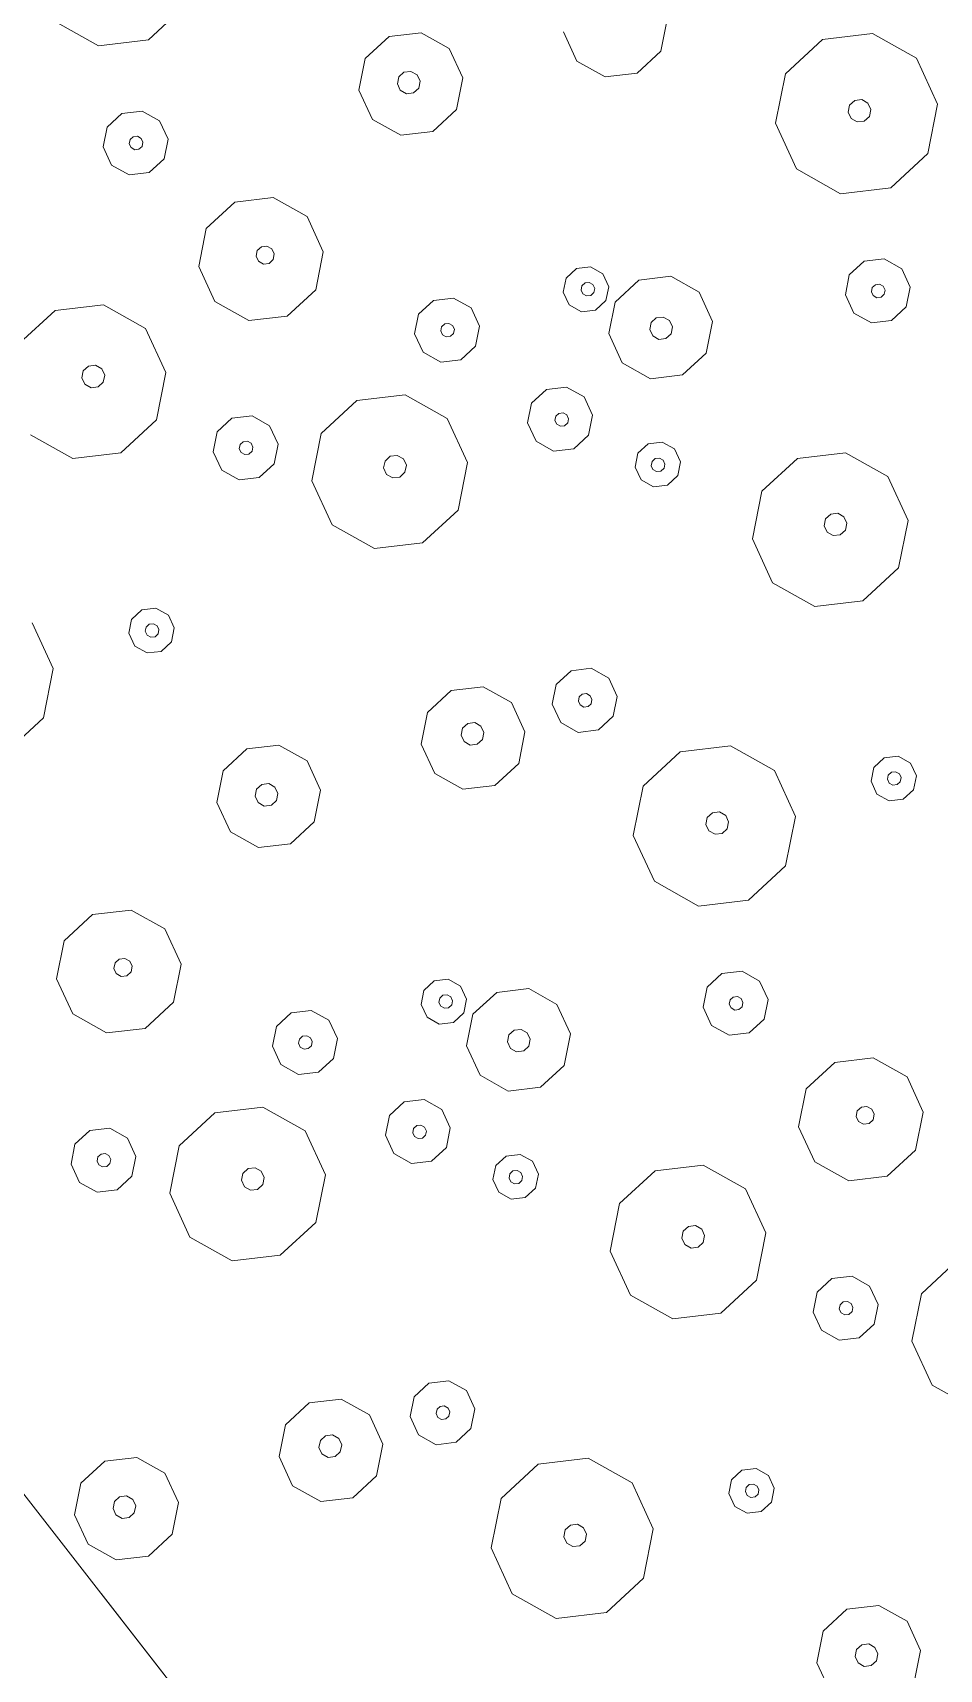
# Model space of a CAD drawing. Header units: metres. Extents: x -2858 to 512, y -1995 to 1252.
# Drawn here: x -500.411 to -498.19, y -105.862 to -101.851 of the extents above; entities that cross this region are included whole.
import ezdxf

# ---------------------------------------------------------------- set-up
doc = ezdxf.new("R2010")
doc.units = ezdxf.units.M
doc.layers.add('Calque commun', color=7, linetype='Continuous')
doc.layers.add('Calque11', color=7, linetype='Continuous')

# ---------------------------------------------------------------- blocks, each defined once
blk = doc.blocks.new('geometrebondepartleger')
at = {"layer": 'Calque11', "color": 7, "linetype": 'Continuous', "lineweight": 9}
blk.add_line((150.3457, 147.4392, 79), (130.1803, 35.9078, 79), dxfattribs=at)
blk = doc.blocks.new('pattern')
at = {"layer": 'Calque commun', "color": 54, "linetype": 'Continuous', "lineweight": 9}
for p, q in [((58.7143, 26.1725), (58.7824, 26.2127)), ((58.6829, 26.0999), (58.7143, 26.1725)), ((58.7001, 26.0227), (58.6829, 26.0999)), ((58.7833, 26.0841), (58.7902, 26.1)), ((58.787, 26.0672), (58.7833, 26.0841)), ((58.7902, 26.1), (58.8051, 26.1088)), ((58.8051, 26.1088), (58.8223, 26.1071)), ((58.8223, 26.1071), (58.8353, 26.0957)), ((58.839, 26.0788), (58.8321, 26.0629)), ((58.8353, 26.0957), (58.839, 26.0788)), ((58.9377, 26.0757), (58.9062, 26.0031)), ((58.8, 26.0558), (58.787, 26.0672)), ((58.8172, 26.0541), (58.8, 26.0558)), ((58.8321, 26.0629), (58.8172, 26.0541)), ((58.7594, 25.9704), (58.7001, 26.0227)), ((58.9062, 26.0031), (58.8381, 25.9629)), ((58.8381, 25.9629), (58.7594, 25.9704)), ((58.1851, 25.8755), (58.2109, 25.7597)), ((58.2109, 25.7597), (58.1637, 25.6508)), ((58.1637, 25.6508), (58.0615, 25.5905)), ((58.6433, 25.6083), (58.6571, 25.64)), ((58.6571, 25.64), (58.6869, 25.6576)), ((58.6869, 25.6576), (58.7214, 25.6543)), ((58.7214, 25.6543), (58.7473, 25.6314)), ((58.0615, 25.5905), (57.9434, 25.6017)), ((58.6508, 25.5745), (58.6433, 25.6083)), ((58.6811, 25.6054), (58.6852, 25.6149)), ((58.6834, 25.5953), (58.6811, 25.6054)), ((58.6911, 25.5884), (58.6834, 25.5953)), ((58.6852, 25.6149), (58.6942, 25.6202)), ((58.6942, 25.6202), (58.7045, 25.6192)), ((58.7045, 25.6192), (58.7123, 25.6123)), ((58.7145, 25.6022), (58.7104, 25.5927)), ((58.7123, 25.6123), (58.7145, 25.6022)), ((58.7548, 25.5976), (58.7411, 25.5659)), ((58.7473, 25.6314), (58.7548, 25.5976)), ((58.1517, 25.5289), (58.1943, 25.5541)), ((58.1943, 25.5541), (58.2435, 25.5494)), ((58.6768, 25.5516), (58.6508, 25.5745)), ((58.7015, 25.5874), (58.6911, 25.5884)), ((58.7104, 25.5927), (58.7015, 25.5874)), ((58.7411, 25.5659), (58.7112, 25.5483)), ((58.132, 25.4836), (58.1517, 25.5289)), ((58.2435, 25.5494), (58.2806, 25.5167)), ((58.2806, 25.5167), (58.2913, 25.4684)), ((58.7112, 25.5483), (58.6768, 25.5516)), ((58.9288, 25.4857), (59.0352, 25.5485)), ((59.0352, 25.5485), (59.1583, 25.5368)), ((59.1583, 25.5368), (59.2509, 25.455)), ((58.1428, 25.4353), (58.132, 25.4836)), ((58.1942, 25.4785), (58.1984, 25.488)), ((58.1965, 25.4683), (58.1942, 25.4785)), ((58.1984, 25.488), (58.2073, 25.4933)), ((58.2073, 25.4933), (58.2176, 25.4923)), ((58.2176, 25.4923), (58.2254, 25.4854)), ((58.2277, 25.4753), (58.2236, 25.4657)), ((58.2254, 25.4854), (58.2277, 25.4753)), ((58.8796, 25.3723), (58.9288, 25.4857)), ((58.1799, 25.4026), (58.1428, 25.4353)), ((58.2043, 25.4615), (58.1965, 25.4683)), ((58.2146, 25.4605), (58.2043, 25.4615)), ((58.2236, 25.4657), (58.2146, 25.4605)), ((58.2913, 25.4684), (58.2717, 25.423)), ((59.2509, 25.455), (59.2778, 25.3343)), ((58.2291, 25.3979), (58.1799, 25.4026)), ((58.2717, 25.423), (58.2291, 25.3979)), ((58.9065, 25.2516), (58.8796, 25.3723)), ((59.0408, 25.3565), (59.0477, 25.3724)), ((59.0446, 25.3396), (59.0408, 25.3565)), ((59.0477, 25.3724), (59.0626, 25.3812)), ((59.0626, 25.3812), (59.0799, 25.3796)), ((59.0799, 25.3796), (59.0928, 25.3681)), ((59.0928, 25.3681), (59.0966, 25.3512)), ((57.7268, 25.297), (57.8085, 25.3452)), ((57.8085, 25.3452), (57.903, 25.3362)), ((57.903, 25.3362), (57.9742, 25.2734)), ((59.0576, 25.3282), (59.0446, 25.3396)), ((59.0748, 25.3265), (59.0576, 25.3282)), ((59.0897, 25.3353), (59.0748, 25.3265)), ((59.0966, 25.3512), (59.0897, 25.3353)), ((59.2778, 25.3343), (59.2286, 25.2209)), ((57.689, 25.2099), (57.7268, 25.297)), ((57.9742, 25.2734), (57.9948, 25.1807)), ((58.2043, 25.207), (58.3065, 25.2673)), ((58.3065, 25.2673), (58.4246, 25.2561)), ((58.4246, 25.2561), (58.5136, 25.1776)), ((58.9992, 25.1698), (58.9065, 25.2516)), ((57.7097, 25.1172), (57.689, 25.2099)), ((57.8052, 25.1985), (57.8107, 25.2112)), ((57.8083, 25.185), (57.8052, 25.1985)), ((57.8107, 25.2112), (57.8227, 25.2182)), ((57.8227, 25.2182), (57.8365, 25.2169)), ((57.8365, 25.2169), (57.8468, 25.2078)), ((57.8498, 25.1942), (57.8443, 25.1815)), ((57.8468, 25.2078), (57.8498, 25.1942)), ((58.1571, 25.0982), (58.2043, 25.207)), ((59.2286, 25.2209), (59.1222, 25.1581)), ((57.8186, 25.1758), (57.8083, 25.185)), ((57.8324, 25.1745), (57.8186, 25.1758)), ((57.8443, 25.1815), (57.8324, 25.1745)), ((57.9948, 25.1807), (57.9571, 25.0936)), ((58.5136, 25.1776), (58.5394, 25.0617)), ((59.1222, 25.1581), (58.9992, 25.1698)), ((57.7808, 25.0544), (57.7097, 25.1172)), ((57.9571, 25.0936), (57.8753, 25.0454)), ((58.1829, 24.9823), (58.1571, 25.0982)), ((58.3024, 25.0839), (58.3093, 25.0998)), ((58.3062, 25.067), (58.3024, 25.0839)), ((58.3093, 25.0998), (58.3242, 25.1086)), ((58.3242, 25.1086), (58.3414, 25.107)), ((58.3414, 25.107), (58.3544, 25.0955)), ((58.3581, 25.0786), (58.3513, 25.0627)), ((58.3544, 25.0955), (58.3581, 25.0786)), ((57.8753, 25.0454), (57.7808, 25.0544)), ((58.3191, 25.0556), (58.3062, 25.067)), ((58.3364, 25.054), (58.3191, 25.0556)), ((58.3513, 25.0627), (58.3364, 25.054)), ((58.5394, 25.0617), (58.4922, 24.9529)), ((58.2719, 24.9038), (58.1829, 24.9823)), ((58.4922, 24.9529), (58.39, 24.8925)), ((58.9815, 24.9187), (59.0012, 24.9641)), ((59.0012, 24.9641), (59.0438, 24.9892)), ((59.0438, 24.9892), (59.093, 24.9845)), ((59.093, 24.9845), (59.1301, 24.9518)), ((59.1301, 24.9518), (59.1408, 24.9036)), ((58.9923, 24.8705), (58.9815, 24.9187)), ((59.0437, 24.9136), (59.0478, 24.9231)), ((59.046, 24.9035), (59.0437, 24.9136)), ((59.0478, 24.9231), (59.0568, 24.9284)), ((59.0568, 24.9284), (59.0671, 24.9274)), ((59.0671, 24.9274), (59.0749, 24.9206)), ((59.0749, 24.9206), (59.0772, 24.9104)), ((58.39, 24.8925), (58.2719, 24.9038)), ((59.0538, 24.8966), (59.046, 24.9035)), ((59.0641, 24.8956), (59.0538, 24.8966)), ((59.073, 24.9009), (59.0641, 24.8956)), ((59.0772, 24.9104), (59.073, 24.9009)), ((59.1408, 24.9036), (59.1211, 24.8582)), ((59.2162, 24.8537), (59.2844, 24.894)), ((59.2844, 24.894), (59.3631, 24.8864)), ((59.3631, 24.8864), (59.4224, 24.8341)), ((57.7747, 24.8297), (57.8172, 24.8548)), ((57.8172, 24.8548), (57.8665, 24.8501)), ((57.8665, 24.8501), (57.9035, 24.8174)), ((59.0293, 24.8378), (58.9923, 24.8705)), ((59.0786, 24.8331), (59.0293, 24.8378)), ((59.1211, 24.8582), (59.0786, 24.8331)), ((59.1848, 24.7812), (59.2162, 24.8537)), ((59.4224, 24.8341), (59.4396, 24.7569)), ((57.755, 24.7843), (57.7747, 24.8297)), ((57.8213, 24.7887), (57.8303, 24.794)), ((57.8303, 24.794), (57.8406, 24.793)), ((57.8406, 24.793), (57.8484, 24.7861)), ((57.9035, 24.8174), (57.9143, 24.7691)), ((57.1239, 24.7348), (57.1537, 24.7524)), ((57.1537, 24.7524), (57.1882, 24.7491)), ((57.7657, 24.736), (57.755, 24.7843)), ((57.8172, 24.7792), (57.8213, 24.7887)), ((57.8194, 24.769), (57.8172, 24.7792)), ((57.8272, 24.7622), (57.8194, 24.769)), ((57.8376, 24.7612), (57.8272, 24.7622)), ((57.8465, 24.7665), (57.8376, 24.7612)), ((57.8506, 24.776), (57.8465, 24.7665)), ((57.8484, 24.7861), (57.8506, 24.776)), ((57.9143, 24.7691), (57.8946, 24.7238)), ((59.202, 24.7039), (59.1848, 24.7812)), ((59.2778, 24.7638), (59.2847, 24.7797)), ((59.2815, 24.7469), (59.2778, 24.7638)), ((59.2847, 24.7797), (59.2996, 24.7885)), ((59.2996, 24.7885), (59.3168, 24.7868)), ((59.3168, 24.7868), (59.3298, 24.7754)), ((59.3335, 24.7585), (59.3266, 24.7426)), ((59.3298, 24.7754), (59.3335, 24.7585)), ((59.4396, 24.7569), (59.4081, 24.6843)), ((57.1101, 24.7031), (57.1239, 24.7348)), ((57.1521, 24.7097), (57.161, 24.715)), ((57.161, 24.715), (57.1713, 24.714)), ((57.1713, 24.714), (57.1791, 24.7072)), ((57.1882, 24.7491), (57.2141, 24.7262)), ((57.2141, 24.7262), (57.2216, 24.6924)), ((57.8028, 24.7033), (57.7657, 24.736)), ((57.8946, 24.7238), (57.852, 24.6986)), ((58.469, 24.6961), (58.4988, 24.7137)), ((58.4988, 24.7137), (58.5332, 24.7104)), ((58.5332, 24.7104), (58.5592, 24.6875)), ((59.2945, 24.7354), (59.2815, 24.7469)), ((59.3117, 24.7338), (59.2945, 24.7354)), ((59.3266, 24.7426), (59.3117, 24.7338)), ((57.1177, 24.6693), (57.1101, 24.7031)), ((57.1479, 24.7002), (57.1521, 24.7097)), ((57.1502, 24.6901), (57.1479, 24.7002)), ((57.158, 24.6832), (57.1502, 24.6901)), ((57.1683, 24.6822), (57.158, 24.6832)), ((57.1772, 24.6875), (57.1683, 24.6822)), ((57.1814, 24.697), (57.1772, 24.6875)), ((57.1791, 24.7072), (57.1814, 24.697)), ((57.2216, 24.6924), (57.2079, 24.6607)), ((57.852, 24.6986), (57.8028, 24.7033)), ((58.4552, 24.6643), (58.469, 24.6961)), ((58.4947, 24.6616), (58.4988, 24.6711)), ((58.4988, 24.6711), (58.5077, 24.6764)), ((58.5077, 24.6764), (58.5181, 24.6754)), ((58.5181, 24.6754), (58.5258, 24.6685)), ((58.5592, 24.6875), (58.5667, 24.6537)), ((59.2613, 24.6516), (59.202, 24.7039)), ((59.4081, 24.6843), (59.34, 24.6441)), ((57.1436, 24.6464), (57.1177, 24.6693)), ((57.1781, 24.6431), (57.1436, 24.6464)), ((57.2079, 24.6607), (57.1781, 24.6431)), ((57.3956, 24.5805), (57.5021, 24.6433)), ((57.5021, 24.6433), (57.6251, 24.6316)), ((57.6251, 24.6316), (57.7178, 24.5498)), ((58.4627, 24.6305), (58.4552, 24.6643)), ((58.4887, 24.6076), (58.4627, 24.6305)), ((58.4969, 24.6514), (58.4947, 24.6616)), ((58.5047, 24.6446), (58.4969, 24.6514)), ((58.515, 24.6436), (58.5047, 24.6446)), ((58.524, 24.6489), (58.515, 24.6436)), ((58.5281, 24.6584), (58.524, 24.6489)), ((58.5258, 24.6685), (58.5281, 24.6584)), ((58.5667, 24.6537), (58.5529, 24.622)), ((59.34, 24.6441), (59.2613, 24.6516)), ((58.5231, 24.6044), (58.4887, 24.6076)), ((58.5529, 24.622), (58.5231, 24.6044)), ((59.6568, 24.5762), (59.7249, 24.6164)), ((59.7249, 24.6164), (59.8037, 24.6089)), ((59.8037, 24.6089), (59.863, 24.5565)), ((57.3465, 24.4671), (57.3956, 24.5805)), ((57.7178, 24.5498), (57.7446, 24.4291)), ((58.1603, 24.525), (58.2284, 24.5653)), ((58.2284, 24.5653), (58.3071, 24.5577)), ((58.3071, 24.5577), (58.3664, 24.5054)), ((59.6254, 24.5036), (59.6568, 24.5762)), ((59.863, 24.5565), (59.8802, 24.4793)), ((58.1288, 24.4525), (58.1603, 24.525)), ((59.7327, 24.5036), (59.7476, 24.5124)), ((59.7476, 24.5124), (59.7648, 24.5108)), ((59.7648, 24.5108), (59.7778, 24.4993)), ((57.5146, 24.4672), (57.5295, 24.476)), ((57.5295, 24.476), (57.5467, 24.4744)), ((57.5467, 24.4744), (57.5597, 24.4629)), ((58.3664, 24.5054), (58.3836, 24.4282)), ((58.528, 24.4594), (58.5705, 24.4845)), ((58.5705, 24.4845), (58.6198, 24.4798)), ((58.6198, 24.4798), (58.6568, 24.4471)), ((59.6426, 24.4264), (59.6254, 24.5036)), ((59.7258, 24.4877), (59.7327, 24.5036)), ((59.7295, 24.4708), (59.7258, 24.4877)), ((59.7425, 24.4594), (59.7295, 24.4708)), ((59.7815, 24.4824), (59.7746, 24.4665)), ((59.7778, 24.4993), (59.7815, 24.4824)), ((59.8802, 24.4793), (59.8487, 24.4067)), ((57.3733, 24.3464), (57.3465, 24.4671)), ((57.5077, 24.4513), (57.5146, 24.4672)), ((57.5114, 24.4344), (57.5077, 24.4513)), ((57.5244, 24.423), (57.5114, 24.4344)), ((57.5565, 24.4301), (57.5416, 24.4213)), ((57.5634, 24.446), (57.5565, 24.4301)), ((57.5597, 24.4629), (57.5634, 24.446)), ((58.146, 24.3752), (58.1288, 24.4525)), ((58.229, 24.4448), (58.2359, 24.4606)), ((58.2328, 24.4279), (58.229, 24.4448)), ((58.2359, 24.4606), (58.2508, 24.4694)), ((58.2508, 24.4694), (58.268, 24.4678)), ((58.268, 24.4678), (58.281, 24.4563)), ((58.2848, 24.4395), (58.2779, 24.4236)), ((58.281, 24.4563), (58.2848, 24.4395)), ((58.5083, 24.414), (58.528, 24.4594)), ((58.6568, 24.4471), (58.6676, 24.3989)), ((59.7597, 24.4578), (59.7425, 24.4594)), ((59.7746, 24.4665), (59.7597, 24.4578)), ((57.5416, 24.4213), (57.5244, 24.423)), ((57.7446, 24.4291), (57.6955, 24.3157)), ((58.2457, 24.4164), (58.2328, 24.4279)), ((58.263, 24.4148), (58.2457, 24.4164)), ((58.2779, 24.4236), (58.263, 24.4148)), ((58.3836, 24.4282), (58.3522, 24.3556)), ((58.5191, 24.3658), (58.5083, 24.414)), ((58.5692, 24.4118), (58.5733, 24.4214)), ((58.5715, 24.4017), (58.5692, 24.4118)), ((58.5792, 24.3948), (58.5715, 24.4017)), ((58.5733, 24.4214), (58.5823, 24.4266)), ((58.5896, 24.3938), (58.5792, 24.3948)), ((58.5823, 24.4266), (58.5926, 24.4257)), ((58.5985, 24.3991), (58.5896, 24.3938)), ((58.5926, 24.4257), (58.6004, 24.4188)), ((58.6027, 24.4086), (58.5985, 24.3991)), ((58.6004, 24.4188), (58.6027, 24.4086)), ((58.6676, 24.3989), (58.6479, 24.3535)), ((59.7019, 24.374), (59.6426, 24.4264)), ((59.8487, 24.4067), (59.7806, 24.3665)), ((56.6711, 24.3018), (56.7733, 24.3622)), ((56.7733, 24.3622), (56.8915, 24.3509)), ((56.8915, 24.3509), (56.9804, 24.2724)), ((58.2053, 24.3229), (58.146, 24.3752)), ((58.3522, 24.3556), (58.284, 24.3154)), ((58.5561, 24.333), (58.5191, 24.3658)), ((58.6479, 24.3535), (58.6053, 24.3284)), ((58.8184, 24.3086), (58.9205, 24.3689)), ((58.9205, 24.3689), (59.0387, 24.3577)), ((59.0387, 24.3577), (59.1276, 24.2791)), ((59.7806, 24.3665), (59.7019, 24.374)), ((57.466, 24.2646), (57.3733, 24.3464)), ((57.6955, 24.3157), (57.589, 24.2529)), ((58.284, 24.3154), (58.2053, 24.3229)), ((58.6053, 24.3284), (58.5561, 24.333)), ((56.6239, 24.193), (56.6711, 24.3018)), ((56.9804, 24.2724), (57.0062, 24.1565)), ((58.2528, 24.2468), (58.2666, 24.2786)), ((58.2666, 24.2786), (58.2964, 24.2961)), ((58.2964, 24.2961), (58.3308, 24.2929)), ((58.3308, 24.2929), (58.3568, 24.27)), ((58.3568, 24.27), (58.3643, 24.2362)), ((58.7712, 24.1997), (58.8184, 24.3086)), ((59.1276, 24.2791), (59.1534, 24.1633)), ((57.589, 24.2529), (57.466, 24.2646)), ((58.2603, 24.213), (58.2528, 24.2468)), ((58.2885, 24.2464), (58.2926, 24.256)), ((58.2907, 24.2363), (58.2885, 24.2464)), ((58.2985, 24.2294), (58.2907, 24.2363)), ((58.2926, 24.256), (58.3015, 24.2612)), ((58.3088, 24.2284), (58.2985, 24.2294)), ((58.3015, 24.2612), (58.3119, 24.2602)), ((58.3178, 24.2337), (58.3088, 24.2284)), ((58.3119, 24.2602), (58.3196, 24.2534)), ((58.3219, 24.2432), (58.3178, 24.2337)), ((58.3196, 24.2534), (58.3219, 24.2432)), ((58.3643, 24.2362), (58.3505, 24.2044)), ((56.6497, 24.0771), (56.6239, 24.193)), ((56.7692, 24.1787), (56.7761, 24.1946)), ((56.7761, 24.1946), (56.791, 24.2034)), ((56.791, 24.2034), (56.8082, 24.2018)), ((56.8082, 24.2018), (56.8212, 24.1903)), ((56.8212, 24.1903), (56.825, 24.1734)), ((58.2863, 24.1901), (58.2603, 24.213)), ((58.3207, 24.1868), (58.2863, 24.1901)), ((58.3505, 24.2044), (58.3207, 24.1868)), ((58.797, 24.0839), (58.7712, 24.1997)), ((58.9164, 24.1855), (58.9233, 24.2014)), ((58.9233, 24.2014), (58.9382, 24.2102)), ((58.9382, 24.2102), (58.9555, 24.2086)), ((58.9555, 24.2086), (58.9684, 24.1971)), ((58.9684, 24.1971), (58.9722, 24.1802)), ((56.773, 24.1619), (56.7692, 24.1787)), ((56.786, 24.1504), (56.773, 24.1619)), ((56.8032, 24.1488), (56.786, 24.1504)), ((56.8181, 24.1576), (56.8032, 24.1488)), ((56.825, 24.1734), (56.8181, 24.1576)), ((57.0062, 24.1565), (56.959, 24.0477)), ((58.9202, 24.1686), (58.9164, 24.1855)), ((58.9332, 24.1572), (58.9202, 24.1686)), ((58.9504, 24.1555), (58.9332, 24.1572)), ((58.9653, 24.1643), (58.9504, 24.1555)), ((58.9722, 24.1802), (58.9653, 24.1643)), ((59.1534, 24.1633), (59.1062, 24.0544)), ((58.5499, 24.1076), (58.5925, 24.1327)), ((58.5925, 24.1327), (58.6417, 24.128)), ((58.6417, 24.128), (58.6788, 24.0953)), ((56.7387, 23.9986), (56.6497, 24.0771)), ((57.468, 24.0589), (57.5106, 24.084)), ((57.5106, 24.084), (57.5598, 24.0794)), ((57.5598, 24.0794), (57.5969, 24.0466)), ((58.5302, 24.0622), (58.5499, 24.1076)), ((58.5966, 24.0666), (58.6055, 24.0719)), ((58.6055, 24.0719), (58.6158, 24.0709)), ((58.6158, 24.0709), (58.6236, 24.064)), ((58.6788, 24.0953), (58.6895, 24.047)), ((58.8859, 24.0054), (58.797, 24.0839)), ((56.959, 24.0477), (56.8568, 23.9873)), ((57.4483, 24.0135), (57.468, 24.0589)), ((57.5969, 24.0466), (57.6076, 23.9984)), ((58.541, 24.0139), (58.5302, 24.0622)), ((58.5924, 24.0571), (58.5966, 24.0666)), ((58.5947, 24.0469), (58.5924, 24.0571)), ((58.6025, 24.0401), (58.5947, 24.0469)), ((58.6128, 24.0391), (58.6025, 24.0401)), ((58.6217, 24.0444), (58.6128, 24.0391)), ((58.6259, 24.0539), (58.6217, 24.0444)), ((58.6236, 24.064), (58.6259, 24.0539)), ((58.6895, 24.047), (58.6698, 24.0017)), ((59.1062, 24.0544), (59.004, 23.9941)), ((56.8568, 23.9873), (56.7387, 23.9986)), ((57.4591, 23.9653), (57.4483, 24.0135)), ((57.5105, 24.0084), (57.5147, 24.0179)), ((57.5128, 23.9983), (57.5105, 24.0084)), ((57.5206, 23.9914), (57.5128, 23.9983)), ((57.5147, 24.0179), (57.5236, 24.0232)), ((57.5309, 23.9904), (57.5206, 23.9914)), ((57.5236, 24.0232), (57.534, 24.0222)), ((57.5399, 23.9957), (57.5309, 23.9904)), ((57.534, 24.0222), (57.5417, 24.0154)), ((57.544, 24.0052), (57.5399, 23.9957)), ((57.5417, 24.0154), (57.544, 24.0052)), ((57.6076, 23.9984), (57.588, 23.953)), ((57.6831, 23.9485), (57.7512, 23.9888)), ((57.7512, 23.9888), (57.8299, 23.9813)), ((58.578, 23.9812), (58.541, 24.0139)), ((58.6698, 24.0017), (58.6273, 23.9765)), ((59.004, 23.9941), (58.8859, 24.0054)), ((56.2415, 23.9245), (56.2841, 23.9496)), ((56.2841, 23.9496), (56.3333, 23.9449)), ((57.4962, 23.9326), (57.4591, 23.9653)), ((57.588, 23.953), (57.5454, 23.9279)), ((57.6516, 23.876), (57.6831, 23.9485)), ((57.8299, 23.9813), (57.8892, 23.9289)), ((58.6273, 23.9765), (58.578, 23.9812)), ((59.0942, 23.9326), (59.1368, 23.9577)), ((59.1368, 23.9577), (59.186, 23.953)), ((59.186, 23.953), (59.2231, 23.9203)), ((56.2218, 23.8791), (56.2415, 23.9245)), ((56.3333, 23.9449), (56.3703, 23.9122)), ((56.3703, 23.9122), (56.3811, 23.8639)), ((57.5454, 23.9279), (57.4962, 23.9326)), ((57.8892, 23.9289), (57.9064, 23.8517)), ((59.0745, 23.8872), (59.0942, 23.9326)), ((59.2231, 23.9203), (59.2338, 23.872)), ((56.2326, 23.8308), (56.2218, 23.8791)), ((56.284, 23.874), (56.2881, 23.8835)), ((56.2863, 23.8638), (56.284, 23.874)), ((56.2881, 23.8835), (56.2971, 23.8888)), ((56.2971, 23.8888), (56.3074, 23.8878)), ((56.3074, 23.8878), (56.3152, 23.8809)), ((56.3175, 23.8708), (56.3133, 23.8613)), ((56.3152, 23.8809), (56.3175, 23.8708)), ((57.6688, 23.7987), (57.6516, 23.876)), ((57.7446, 23.8586), (57.7515, 23.8745)), ((57.7515, 23.8745), (57.7664, 23.8833)), ((57.7664, 23.8833), (57.7836, 23.8816)), ((57.7836, 23.8816), (57.7966, 23.8702)), ((57.7966, 23.8702), (57.8003, 23.8533)), ((59.0853, 23.839), (59.0745, 23.8872)), ((59.1367, 23.8821), (59.1409, 23.8916)), ((59.139, 23.872), (59.1367, 23.8821)), ((59.1468, 23.8651), (59.139, 23.872)), ((59.1409, 23.8916), (59.1498, 23.8969)), ((59.1498, 23.8969), (59.1601, 23.8959)), ((59.1661, 23.8694), (59.1571, 23.8641)), ((59.1601, 23.8959), (59.1679, 23.889)), ((59.1702, 23.8789), (59.1661, 23.8694)), ((59.1679, 23.889), (59.1702, 23.8789)), ((59.2338, 23.872), (59.2142, 23.8267)), ((56.2696, 23.7981), (56.2326, 23.8308)), ((56.2941, 23.857), (56.2863, 23.8638)), ((56.3044, 23.856), (56.2941, 23.857)), ((56.3133, 23.8613), (56.3044, 23.856)), ((56.3811, 23.8639), (56.3614, 23.8186)), ((57.7484, 23.8417), (57.7446, 23.8586)), ((57.7613, 23.8303), (57.7484, 23.8417)), ((57.7786, 23.8286), (57.7613, 23.8303)), ((57.7935, 23.8374), (57.7786, 23.8286)), ((57.8003, 23.8533), (57.7935, 23.8374)), ((57.9064, 23.8517), (57.875, 23.7791)), ((59.1224, 23.8062), (59.0853, 23.839)), ((59.1571, 23.8641), (59.1468, 23.8651)), ((56.3189, 23.7934), (56.2696, 23.7981)), ((56.3614, 23.8186), (56.3189, 23.7934)), ((56.922, 23.7591), (56.9358, 23.7909)), ((56.9358, 23.7909), (56.9656, 23.8085)), ((56.9656, 23.8085), (57.0001, 23.8052)), ((57.0001, 23.8052), (57.026, 23.7823)), ((57.7281, 23.7464), (57.6688, 23.7987)), ((59.1716, 23.8015), (59.1224, 23.8062)), ((59.2142, 23.8267), (59.1716, 23.8015)), ((56.9296, 23.7253), (56.922, 23.7591)), ((56.9615, 23.7564), (56.9656, 23.7659)), ((56.9637, 23.7462), (56.9615, 23.7564)), ((56.9656, 23.7659), (56.9745, 23.7712)), ((56.9745, 23.7712), (56.9849, 23.7702)), ((56.9849, 23.7702), (56.9927, 23.7633)), ((56.9949, 23.7532), (56.9908, 23.7437)), ((56.9927, 23.7633), (56.9949, 23.7532)), ((57.0335, 23.7485), (57.0198, 23.7168)), ((57.026, 23.7823), (57.0335, 23.7485)), ((57.875, 23.7791), (57.8069, 23.7389)), ((58.6693, 23.7006), (58.751, 23.7489)), ((58.751, 23.7489), (58.8455, 23.7399)), ((55.8625, 23.6753), (55.9689, 23.7381)), ((55.9689, 23.7381), (56.0919, 23.7264)), ((56.0919, 23.7264), (56.1846, 23.6446)), ((56.9555, 23.7024), (56.9296, 23.7253)), ((56.9715, 23.7394), (56.9637, 23.7462)), ((56.9819, 23.7384), (56.9715, 23.7394)), ((56.9908, 23.7437), (56.9819, 23.7384)), ((57.0198, 23.7168), (56.99, 23.6992)), ((57.8069, 23.7389), (57.7281, 23.7464)), ((58.1236, 23.671), (58.1918, 23.7112)), ((58.1918, 23.7112), (58.2705, 23.7037)), ((58.8455, 23.7399), (58.9167, 23.677)), ((55.8133, 23.5619), (55.8625, 23.6753)), ((56.99, 23.6992), (56.9555, 23.7024)), ((58.0922, 23.5984), (58.1236, 23.671)), ((58.2705, 23.7037), (58.3298, 23.6513)), ((58.6315, 23.6135), (58.6693, 23.7006)), ((58.9167, 23.677), (58.9373, 23.5844)), ((56.1846, 23.6446), (56.2115, 23.5239)), ((56.6271, 23.6198), (56.6952, 23.6601)), ((56.6952, 23.6601), (56.774, 23.6526)), ((56.774, 23.6526), (56.8333, 23.6002)), ((58.3298, 23.6513), (58.347, 23.5741)), ((56.5956, 23.5473), (56.6271, 23.6198)), ((56.8333, 23.6002), (56.8505, 23.523)), ((58.1094, 23.5212), (58.0922, 23.5984)), ((58.1926, 23.5825), (58.1995, 23.5984)), ((58.1995, 23.5984), (58.2144, 23.6072)), ((58.2144, 23.6072), (58.2316, 23.6056)), ((58.2316, 23.6056), (58.2446, 23.5941)), ((58.2446, 23.5941), (58.2483, 23.5772)), ((58.6522, 23.5208), (58.6315, 23.6135)), ((58.7477, 23.6021), (58.7532, 23.6148)), ((58.7507, 23.5886), (58.7477, 23.6021)), ((58.7611, 23.5795), (58.7507, 23.5886)), ((58.7532, 23.6148), (58.7652, 23.6219)), ((58.7652, 23.6219), (58.7789, 23.6206)), ((58.7789, 23.6206), (58.7893, 23.6114)), ((58.7923, 23.5979), (58.7868, 23.5852)), ((58.7893, 23.6114), (58.7923, 23.5979)), ((55.8402, 23.4412), (55.8133, 23.5619)), ((55.9745, 23.5461), (55.9814, 23.562)), ((55.9814, 23.562), (55.9963, 23.5708)), ((55.9963, 23.5708), (56.0135, 23.5692)), ((56.0135, 23.5692), (56.0265, 23.5577)), ((56.0265, 23.5577), (56.0302, 23.5408)), ((56.6128, 23.47), (56.5956, 23.5473)), ((56.6958, 23.5396), (56.7027, 23.5555)), ((56.7027, 23.5555), (56.7176, 23.5642)), ((56.7176, 23.5642), (56.7349, 23.5626)), ((56.7349, 23.5626), (56.7478, 23.5512)), ((56.7478, 23.5512), (56.7516, 23.5343)), ((56.9751, 23.5088), (56.9948, 23.5542)), ((56.9948, 23.5542), (57.0374, 23.5793)), ((57.0374, 23.5793), (57.0866, 23.5746)), ((57.0866, 23.5746), (57.1237, 23.5419)), ((58.1964, 23.5656), (58.1926, 23.5825)), ((58.2093, 23.5542), (58.1964, 23.5656)), ((58.2266, 23.5526), (58.2093, 23.5542)), ((58.2415, 23.5614), (58.2266, 23.5526)), ((58.2483, 23.5772), (58.2415, 23.5614)), ((58.347, 23.5741), (58.3156, 23.5015)), ((58.7749, 23.5781), (58.7611, 23.5795)), ((58.7868, 23.5852), (58.7749, 23.5781)), ((58.9373, 23.5844), (58.8996, 23.4973)), ((55.9783, 23.5292), (55.9745, 23.5461)), ((55.9912, 23.5178), (55.9783, 23.5292)), ((56.0085, 23.5162), (55.9912, 23.5178)), ((56.0234, 23.5249), (56.0085, 23.5162)), ((56.0302, 23.5408), (56.0234, 23.5249)), ((56.2115, 23.5239), (56.1623, 23.4105)), ((56.6996, 23.5227), (56.6958, 23.5396)), ((56.7126, 23.5112), (56.6996, 23.5227)), ((56.7298, 23.5096), (56.7126, 23.5112)), ((56.7447, 23.5184), (56.7298, 23.5096)), ((56.7516, 23.5343), (56.7447, 23.5184)), ((56.8505, 23.523), (56.819, 23.4504)), ((56.9859, 23.4606), (56.9751, 23.5088)), ((57.036, 23.5066), (57.0402, 23.5162)), ((57.0402, 23.5162), (57.0491, 23.5214)), ((57.0491, 23.5214), (57.0594, 23.5205)), ((57.0594, 23.5205), (57.0672, 23.5136)), ((57.0672, 23.5136), (57.0695, 23.5035)), ((57.1237, 23.5419), (57.1344, 23.4937)), ((58.1687, 23.4688), (58.1094, 23.5212)), ((58.7233, 23.458), (58.6522, 23.5208)), ((56.6721, 23.4177), (56.6128, 23.47)), ((57.0383, 23.4965), (57.036, 23.5066)), ((57.0461, 23.4896), (57.0383, 23.4965)), ((57.0564, 23.4887), (57.0461, 23.4896)), ((57.0653, 23.4939), (57.0564, 23.4887)), ((57.0695, 23.5035), (57.0653, 23.4939)), ((57.1344, 23.4937), (57.1147, 23.4483)), ((58.2474, 23.4613), (58.1687, 23.4688)), ((58.3156, 23.5015), (58.2474, 23.4613)), ((58.8996, 23.4973), (58.8178, 23.449)), ((55.9328, 23.3594), (55.8402, 23.4412)), ((56.819, 23.4504), (56.7509, 23.4102)), ((57.0229, 23.4279), (56.9859, 23.4606)), ((57.0722, 23.4232), (57.0229, 23.4279)), ((57.1147, 23.4483), (57.0722, 23.4232)), ((57.2852, 23.4034), (57.3874, 23.4637)), ((57.3874, 23.4637), (57.5055, 23.4525)), ((57.5055, 23.4525), (57.5944, 23.3739)), ((58.8178, 23.449), (58.7233, 23.458)), ((56.1623, 23.4105), (56.0559, 23.3477)), ((56.7509, 23.4102), (56.6721, 23.4177)), ((56.7334, 23.3734), (56.7632, 23.391)), ((56.7632, 23.391), (56.7977, 23.3877)), ((56.7977, 23.3877), (56.8236, 23.3648)), ((57.238, 23.2945), (57.2852, 23.4034)), ((56.0559, 23.3477), (55.9328, 23.3594)), ((56.7196, 23.3416), (56.7334, 23.3734)), ((56.7553, 23.3412), (56.7594, 23.3508)), ((56.7594, 23.3508), (56.7684, 23.356)), ((56.7684, 23.356), (56.7787, 23.3551)), ((56.7787, 23.3551), (56.7865, 23.3482)), ((56.7865, 23.3482), (56.7887, 23.338)), ((56.8236, 23.3648), (56.8311, 23.331)), ((57.5944, 23.3739), (57.6203, 23.2581)), ((56.7272, 23.3078), (56.7196, 23.3416)), ((56.7531, 23.2849), (56.7272, 23.3078)), ((56.7575, 23.3311), (56.7553, 23.3412)), ((56.7653, 23.3242), (56.7575, 23.3311)), ((56.7757, 23.3232), (56.7653, 23.3242)), ((56.7846, 23.3285), (56.7757, 23.3232)), ((56.7887, 23.338), (56.7846, 23.3285)), ((56.8311, 23.331), (56.8174, 23.2992)), ((56.7876, 23.2816), (56.7531, 23.2849)), ((56.8174, 23.2992), (56.7876, 23.2816)), ((57.2638, 23.1787), (57.238, 23.2945)), ((57.3833, 23.2803), (57.3901, 23.2962)), ((57.387, 23.2634), (57.3833, 23.2803)), ((57.3901, 23.2962), (57.4051, 23.305)), ((57.4051, 23.305), (57.4223, 23.3034)), ((57.4223, 23.3034), (57.4352, 23.2919)), ((57.439, 23.275), (57.4321, 23.2591)), ((57.4352, 23.2919), (57.439, 23.275)), ((57.0167, 23.2024), (57.0593, 23.2275)), ((57.0593, 23.2275), (57.1085, 23.2228)), ((57.4, 23.252), (57.387, 23.2634)), ((57.4172, 23.2503), (57.4, 23.252)), ((57.4321, 23.2591), (57.4172, 23.2503)), ((57.6203, 23.2581), (57.573, 23.1493)), ((56.9971, 23.157), (57.0167, 23.2024)), ((57.1085, 23.2228), (57.1456, 23.1901)), ((57.1456, 23.1901), (57.1563, 23.1418)), ((57.0078, 23.1087), (56.9971, 23.157)), ((57.0593, 23.1519), (57.0634, 23.1614)), ((57.0615, 23.1417), (57.0593, 23.1519)), ((57.0634, 23.1614), (57.0723, 23.1667)), ((57.0723, 23.1667), (57.0827, 23.1657)), ((57.0827, 23.1657), (57.0904, 23.1588)), ((57.0927, 23.1487), (57.0886, 23.1392)), ((57.0904, 23.1588), (57.0927, 23.1487)), ((57.3527, 23.1002), (57.2638, 23.1787)), ((57.573, 23.1493), (57.4709, 23.0889)), ((58.0664, 23.1385), (58.0962, 23.156)), ((58.0962, 23.156), (58.1307, 23.1528)), ((58.1307, 23.1528), (58.1566, 23.1299)), ((57.0449, 23.076), (57.0078, 23.1087)), ((57.0693, 23.1349), (57.0615, 23.1417)), ((57.0796, 23.1339), (57.0693, 23.1349)), ((57.0886, 23.1392), (57.0796, 23.1339)), ((57.1563, 23.1418), (57.1367, 23.0965)), ((58.0526, 23.1067), (58.0664, 23.1385)), ((58.0602, 23.0729), (58.0526, 23.1067)), ((58.0904, 23.1038), (58.0946, 23.1134)), ((58.0946, 23.1134), (58.1035, 23.1187)), ((58.1035, 23.1187), (58.1138, 23.1177)), ((58.1138, 23.1177), (58.1216, 23.1108)), ((58.1216, 23.1108), (58.1239, 23.1007)), ((58.1566, 23.1299), (58.1641, 23.0961)), ((56.1499, 23.0433), (56.218, 23.0836)), ((56.218, 23.0836), (56.2968, 23.0761)), ((56.2968, 23.0761), (56.3561, 23.0237)), ((57.0941, 23.0713), (57.0449, 23.076)), ((57.1367, 23.0965), (57.0941, 23.0713)), ((57.4709, 23.0889), (57.3527, 23.1002)), ((58.0861, 23.05), (58.0602, 23.0729)), ((58.0927, 23.0937), (58.0904, 23.1038)), ((58.1005, 23.0868), (58.0927, 23.0937)), ((58.1108, 23.0859), (58.1005, 23.0868)), ((58.1197, 23.0911), (58.1108, 23.0859)), ((58.1239, 23.1007), (58.1197, 23.0911)), ((58.1641, 23.0961), (58.1504, 23.0643)), ((57.5414, 22.982), (57.561, 23.0274)), ((57.561, 23.0274), (57.6036, 23.0525)), ((57.6036, 23.0525), (57.6528, 23.0478)), ((57.6528, 23.0478), (57.6899, 23.0151)), ((58.1206, 23.0467), (58.0861, 23.05)), ((58.1504, 23.0643), (58.1206, 23.0467)), ((58.3381, 22.9841), (58.4446, 23.0469)), ((58.4446, 23.0469), (58.5676, 23.0352)), ((56.3561, 23.0237), (56.3733, 22.9465)), ((57.6036, 22.9769), (57.6077, 22.9864)), ((57.6077, 22.9864), (57.6166, 22.9917)), ((57.6166, 22.9917), (57.627, 22.9907)), ((57.627, 22.9907), (57.6348, 22.9838)), ((57.6899, 23.0151), (57.7006, 22.9669)), ((56.3733, 22.9465), (56.3418, 22.8739)), ((57.5521, 22.9338), (57.5414, 22.982)), ((57.6058, 22.9668), (57.6036, 22.9769)), ((57.6136, 22.9599), (57.6058, 22.9668)), ((57.6239, 22.9589), (57.6136, 22.9599)), ((57.6329, 22.9642), (57.6239, 22.9589)), ((57.637, 22.9737), (57.6329, 22.9642)), ((57.6348, 22.9838), (57.637, 22.9737)), ((57.7006, 22.9669), (57.681, 22.9215)), ((58.289, 22.8707), (58.3381, 22.9841)), ((57.5892, 22.901), (57.5521, 22.9338)), ((57.681, 22.9215), (57.6384, 22.8964)), ((57.6384, 22.8964), (57.5892, 22.901)), ((57.1361, 22.7954), (57.2178, 22.8437)), ((57.2178, 22.8437), (57.3124, 22.8347)), ((57.3124, 22.8347), (57.3835, 22.7718)), ((56.5905, 22.7658), (56.6586, 22.806)), ((56.6586, 22.806), (56.7373, 22.7985)), ((56.7373, 22.7985), (56.7966, 22.7461)), ((57.0983, 22.7083), (57.1361, 22.7954)), ((56.559, 22.6932), (56.5905, 22.7658)), ((56.7966, 22.7461), (56.8138, 22.6689)), ((57.3835, 22.7718), (57.4042, 22.6792)), ((57.6136, 22.7055), (57.7158, 22.7658)), ((57.7158, 22.7658), (57.834, 22.7545)), ((57.834, 22.7545), (57.9229, 22.676)), ((57.119, 22.6156), (57.0983, 22.7083)), ((57.2146, 22.6969), (57.2201, 22.7096)), ((57.2201, 22.7096), (57.232, 22.7167)), ((57.232, 22.7167), (57.2458, 22.7154)), ((57.2458, 22.7154), (57.2562, 22.7062)), ((57.2562, 22.7062), (57.2592, 22.6927)), ((57.5664, 22.5966), (57.6136, 22.7055)), ((56.5762, 22.616), (56.559, 22.6932)), ((56.6594, 22.6773), (56.6663, 22.6932)), ((56.6632, 22.6605), (56.6594, 22.6773)), ((56.6663, 22.6932), (56.6812, 22.702)), ((56.6812, 22.702), (56.6984, 22.7004)), ((56.6984, 22.7004), (56.7114, 22.6889)), ((56.7152, 22.672), (56.7083, 22.6562)), ((56.7114, 22.6889), (56.7152, 22.672)), ((56.8138, 22.6689), (56.7824, 22.5963)), ((57.2176, 22.6834), (57.2146, 22.6969)), ((57.228, 22.6743), (57.2176, 22.6834)), ((57.2417, 22.6729), (57.228, 22.6743)), ((57.2537, 22.68), (57.2417, 22.6729)), ((57.2592, 22.6927), (57.2537, 22.68)), ((57.4042, 22.6792), (57.3664, 22.5921)), ((57.9229, 22.676), (57.9487, 22.5602)), ((56.6762, 22.649), (56.6632, 22.6605)), ((56.6934, 22.6474), (56.6762, 22.649)), ((56.7083, 22.6562), (56.6934, 22.6474)), ((56.6355, 22.5636), (56.5762, 22.616)), ((56.7824, 22.5963), (56.7143, 22.5561)), ((57.1901, 22.5528), (57.119, 22.6156)), ((57.3664, 22.5921), (57.2846, 22.5438)), ((57.5922, 22.4808), (57.5664, 22.5966)), ((57.7117, 22.5824), (57.7186, 22.5983)), ((57.7186, 22.5983), (57.7335, 22.6071)), ((57.7335, 22.6071), (57.7507, 22.6054)), ((57.7507, 22.6054), (57.7637, 22.594)), ((57.7637, 22.594), (57.7675, 22.5771)), ((56.7143, 22.5561), (56.6355, 22.5636)), ((57.2846, 22.5438), (57.1901, 22.5528)), ((57.7155, 22.5655), (57.7117, 22.5824)), ((57.7285, 22.554), (57.7155, 22.5655)), ((57.7457, 22.5524), (57.7285, 22.554)), ((57.7606, 22.5612), (57.7457, 22.5524)), ((57.7675, 22.5771), (57.7606, 22.5612)), ((57.6812, 22.4022), (57.5922, 22.4808)), ((57.7993, 22.391), (57.6812, 22.4022)), ((57.184, 22.3281), (57.2266, 22.3532)), ((57.2266, 22.3532), (57.2758, 22.3485)), ((57.2758, 22.3485), (57.3128, 22.3158)), ((57.1643, 22.2827), (57.184, 22.3281)), ((57.3128, 22.3158), (57.3236, 22.2676)), ((57.1751, 22.2345), (57.1643, 22.2827)), ((57.2265, 22.2776), (57.2306, 22.2871)), ((57.2288, 22.2675), (57.2265, 22.2776)), ((57.2366, 22.2606), (57.2288, 22.2675)), ((57.2306, 22.2871), (57.2396, 22.2924)), ((57.2396, 22.2924), (57.2499, 22.2914)), ((57.2558, 22.2649), (57.2469, 22.2596)), ((57.2499, 22.2914), (57.2577, 22.2846)), ((57.26, 22.2744), (57.2558, 22.2649)), ((57.2577, 22.2846), (57.26, 22.2744)), ((57.3236, 22.2676), (57.3039, 22.2222)), ((57.2121, 22.2018), (57.1751, 22.2345)), ((57.2469, 22.2596), (57.2366, 22.2606)), ((57.2614, 22.1971), (57.2121, 22.2018)), ((57.3039, 22.2222), (57.2614, 22.1971)), ((56.9114, 22.1418), (57.0344, 22.13)), ((57.0344, 22.13), (57.1271, 22.0482)), ((57.1271, 22.0482), (57.154, 21.9276))]:
    blk.add_line(p, q, dxfattribs=at)
at = {"layer": 'Calque commun', "color": 7, "linetype": 'Continuous', "lineweight": 9}
mesh = blk.add_polyface(dxfattribs=at)
corners = [(70.8497, 113.5412), (53.8349, 19.1692), (74.7282, 106.3237), (76.0435, 113.5984), (74.769, 106.1763), (58.8077, 18.2701), (114.1703, 105.207), (114.1703, 98.5387)]
mesh.append_faces([[corners[k] for k in face] for face in [(3, 4, 6)]], dxfattribs={"vtx0": -1, "vtx1": -1, "color": 7})
mesh.append_faces([[corners[k] for k in face] for face in [(3, 2, 4)]], dxfattribs={"vtx0": -1, "vtx2": -1, "color": 7})
mesh.append_faces([[corners[k] for k in face] for face in [(5, 2, 1)]], dxfattribs={"vtx1": -1, "color": 7})
mesh.append_faces([[corners[k] for k in face] for face in [(0, 1, 2), (3, 0, 2)]], dxfattribs={"vtx1": -1, "vtx2": -1, "color": 7})
mesh.append_faces([[corners[k] for k in face] for face in [(4, 7, 6)]], dxfattribs={"vtx2": -1, "color": 7})

msp = doc.modelspace()

# ---------------------------------------------------------------- block references
at = {"layer": 'Calque commun', "color": 0, "linetype": 'ByBlock', "lineweight": -2, "rotation": 228.1617603435354}
for name, p in [('geometrebondepartleger', (-440.1616, 15.2632)), ('pattern', (-478.5712, -44.6144))]:
    msp.add_blockref(name, p, dxfattribs=at)

doc.saveas('drawing.dxf')
